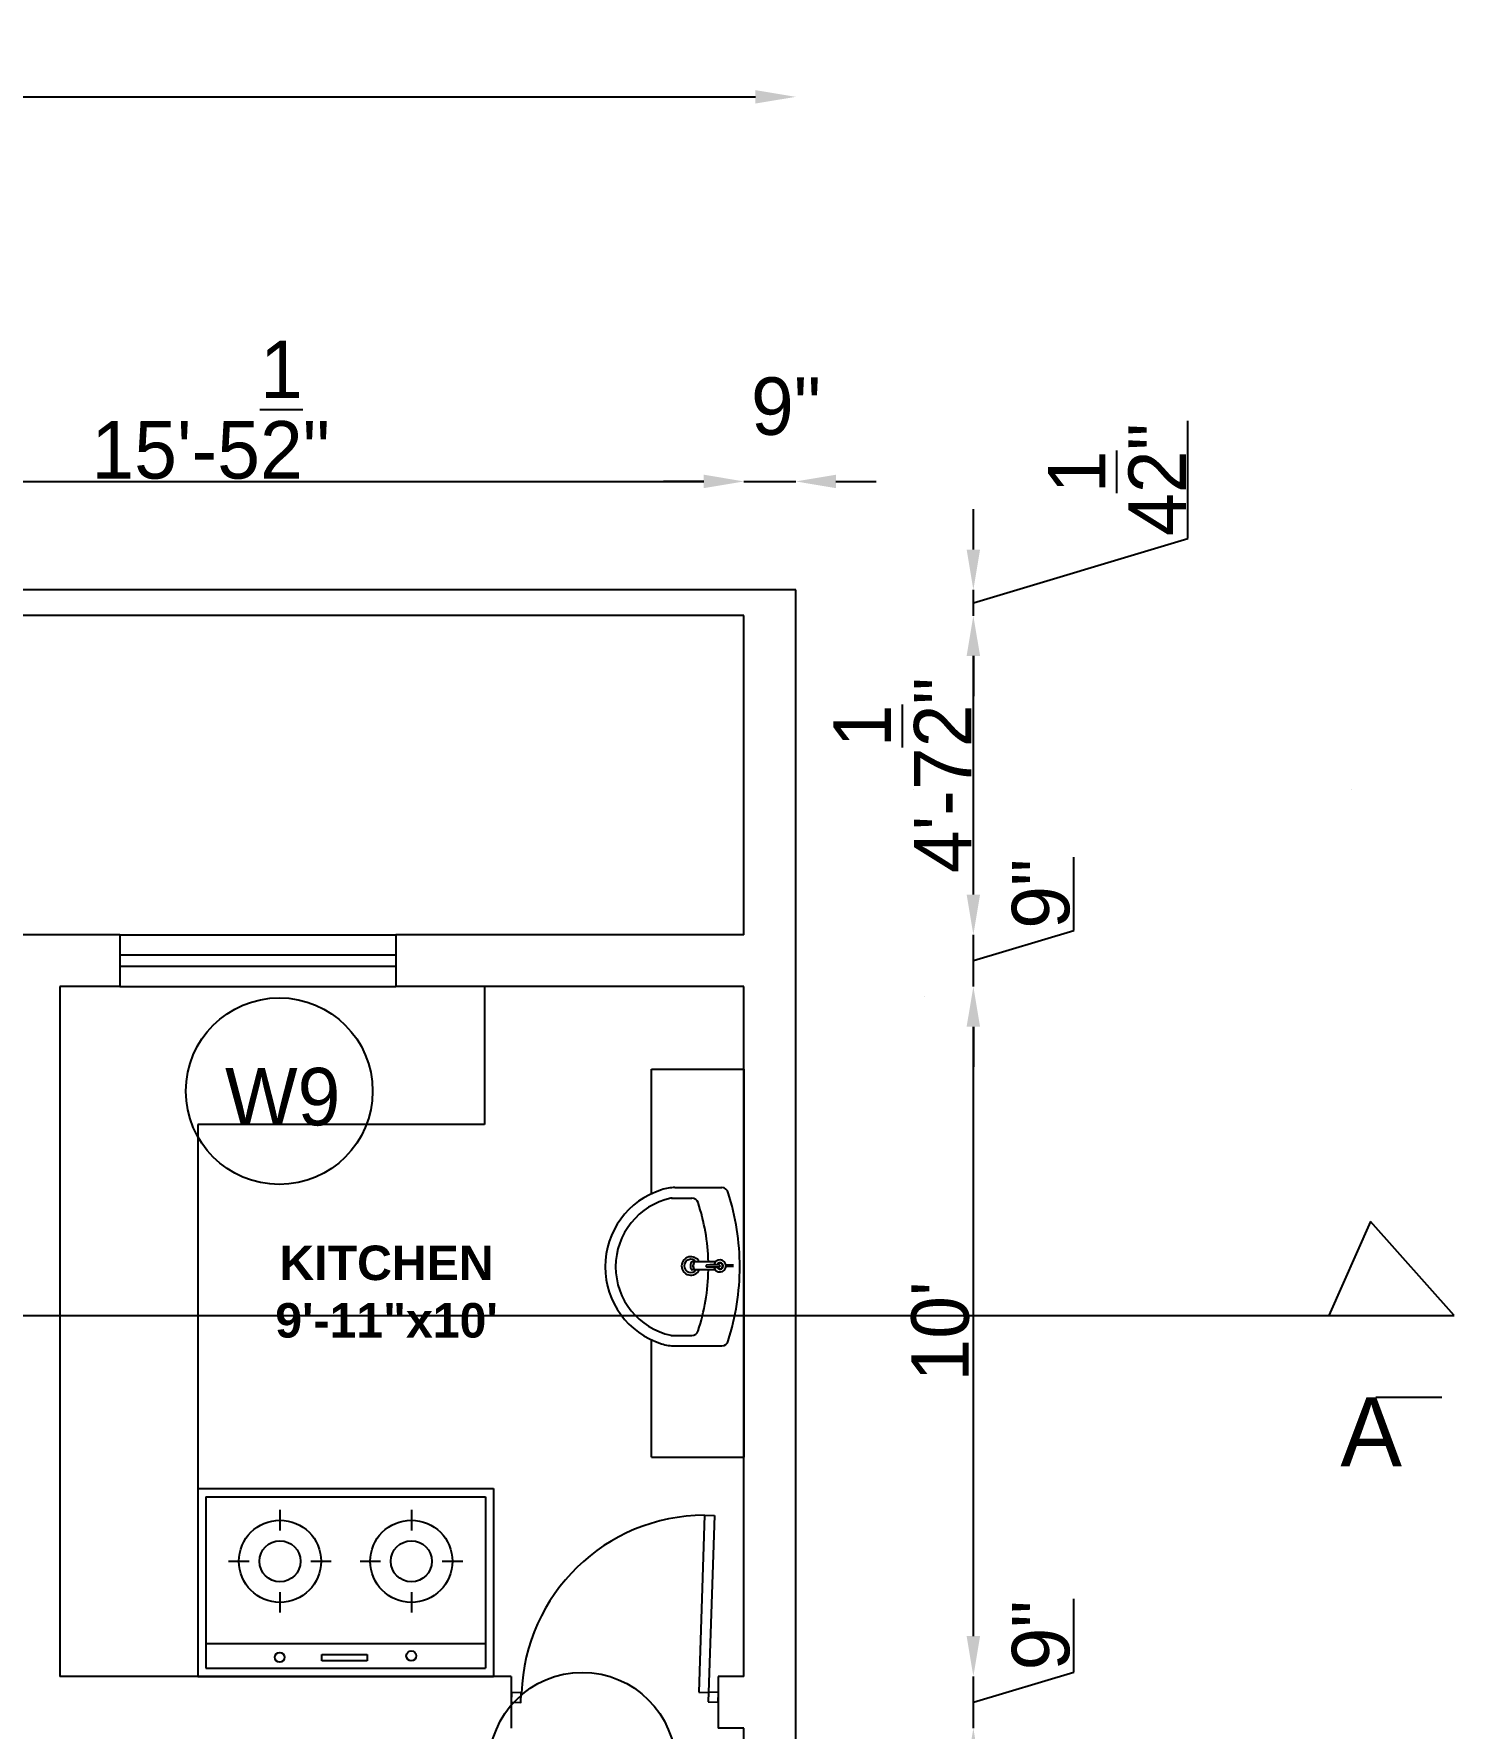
# Model space of a CAD drawing. Header units: millimetres. Extents: x -1636 to 265439, y -57189 to 32701.
# Drawn here: x 545 to 792, y 404.4 to 699.1 of the extents above; entities that cross this region are included whole.
import ezdxf

# ---------------------------------------------------------------- set-up
doc = ezdxf.new("R2010")
doc.units = ezdxf.units.MM
for name, color, linetype in [('Cabniet', 5, 'Continuous'), ('Dimension', 112, 'Continuous'), ('Doors', 1, 'Continuous'), ('Interior Fixture', 222, 'Continuous'), ('Interior wall', 7, 'Continuous'), ('Rechrge pit', 7, 'Continuous'), ('scdulue', 114, 'Continuous'), ('Section', 242, 'Continuous'), ('Text', 170, 'Continuous'), ('Windows', 242, 'Continuous')]:
    doc.layers.add(name, color=color, linetype=linetype)
doc.dimstyles.new('ISO-25', dxfattribs={"dimtxt": 2.5, "dimasz": 2.5, "dimexe": 1.25, "dimexo": 0.625, "dimtad": 1, "dimdec": 1, "dimlunit": 4, "dimtxsty": 'Standard', "dimcen": 2.5, "dimse1": 1, "dimse2": 1, "dimadec": 0, "dimazin": 0, "dimtfac": 1, "dimtdec": 1, "dimtmove": 0, "dimatfit": 3, "dimfxl": 0, "dimarcsym": 0})

# ---------------------------------------------------------------- blocks, each defined once
blk = doc.blocks.new('Doors')
at = {"layer": 'Doors'}
for p, q in [((-566.5, 4098.29), (-566.5, 4062.29)), ((-566.5, 4098.29), (-564.5, 4098.29)), ((-564.5, 4098.29), (-564.5, 4062.29)), ((-564.5, 4098.29), (-564.5, 4098.29)), ((-566.5, 4062.29), (-566.5, 4062.29)), ((-566.5, 4062.29), (-564.5, 4062.29))]:
    blk.add_line(p, q, dxfattribs=at)
for points in [[(-604.59, 4058.99), (-602.59, 4058.99), (-602.59, 4060.99), (-604.59, 4060.99)], [(-564.5, 4060.35), (-562.5, 4060.35), (-562.5, 4062.35), (-564.5, 4062.35)]]:
    blk.add_lwpolyline(points, close=True, dxfattribs=at)
blk.add_arc((-565.14, 4060.92), 37.39, 92.0918, 180, dxfattribs=at)
blk = doc.blocks.new('A$C5F396D78')
for p, q in [((0, 444.5), (699.9, 444.5)), ((0, 444.5), (0, 0)), ((699.9, 444.5), (699.9, 0)), ((19.4, 425), (680.5, 425)), ((19.4, 425), (19.4, 19.4)), ((680.5, 425), (680.5, 19.4)), ((194.5, 393.9), (194.5, 345.2)), ((505.4, 393.9), (505.4, 345.2)), ((72.9, 272.3), (121.6, 272.3)), ((267.4, 272.3), (316, 272.3)), ((383.9, 272.3), (432.5, 272.3)), ((578.4, 272.3), (627, 272.3)), ((194.5, 199.4), (194.5, 150.8)), ((505.4, 199.4), (505.4, 150.8)), ((19.4, 77.8), (680.5, 77.8)), ((293.4, 36.5), (293.4, 51.9)), ((293.4, 51.9), (400.6, 51.9)), ((400.6, 51.9), (400.6, 36.5)), ((19.4, 19.4), (680.5, 19.4)), ((400.6, 36.5), (293.4, 36.5)), ((0, 0), (699.9, 0))]:
    blk.add_line(p, q)
for centre, radius in [((194.5, 272.3), 97.2), ((505.4, 272.3), 97.2), ((194.5, 272.3), 48.6), ((505.4, 272.3), 48.6), ((193.9, 45.1), 11.7), ((505.2, 48.5), 11.7)]:
    blk.add_circle(centre, radius)
blk = doc.blocks.new('A$C26edb58e')
blk.add_blockref('A$C5F396D78', (0, 0))
blk = doc.blocks.new('A$C4278655E')
for p, q in [((0, 0.176), (0, 0.526)), ((0, 0.526), (1.47, 0.526)), ((1.47, 0.176), (1.47, 0.526)), ((0.7432, 0.4862), (0.7432, 0.4579)), ((0.7478, 0.4862), (0.7478, 0.4579)), ((0.4487, 0.2639), (0.4487, 0.442)), ((0.7302, 0.4179), (0.7302, 0.3299)), ((0.7609, 0.4179), (0.7609, 0.3299)), ((1.0487, 0.2639), (1.0487, 0.4415)), ((0.4887, 0.2518), (0.4887, 0.3285)), ((1.0087, 0.2518), (1.0087, 0.3285)), ((0.472, 0.176), (0, 0.176)), ((1.47, 0.176), (1.0253, 0.176))]:
    blk.add_line(p, q)
for centre, radius, start, end in [((0.4737, 0.442), 0.025, 102.10686, 180), ((0.7472, -0.4041), 0.9141, 89.89325, 107.75943), ((0.7455, 0.435), 0.023, 279.48812, 260.51188), ((0.7501, -0.4041), 0.9141, 72.24057, 90.10675), ((1.0237, 0.442), 0.025, 0, 77.89314), ((0.7472, -0.3728), 0.7641, 91.27757, 108.42288), ((0.7455, 0.435), 0.0123, 286.41355, 253.58645), ((0.7455, 0.435), 0.0107, 288.39514, 251.60486), ((1.0518, 0.4085), 0.3101, 175.50816, 184.49184), ((0.7455, 0.4328), 0.00286, 0, 180), ((0.4392, 0.4085), 0.3101, 355.50816, 4.49184), ((0.7501, -0.3728), 0.7641, 71.57712, 89.19135), ((0.5137, 0.3285), 0.025, 108.42288, 180), ((0.7455, 0.325), 0.035, 115.98241, 64.01759), ((0.7455, 0.325), 0.025, 127.83092, 52.16908), ((0.7455, 0.3843), 0.00286, 180, 0), ((0.9837, 0.3285), 0.025, 0, 71.57712), ((0.5987, 0.2639), 0.15, 180, 199.39659), ((0.8987, 0.2639), 0.15, 340.60341, 0), ((0.7487, 0.3055), 0.3055, 197.417, 342.583), ((0.5137, 0.2544), 0.025, 180, 192.26904), ((0.7487, 0.3055), 0.2655, 192.26904, 347.73096), ((0.9837, 0.2544), 0.025, 347.73096, 0)]:
    blk.add_arc(centre, radius, start, end)
for centre in [(0.7455, 0.341), (0.7455, 0.3397), (0.7455, 0.3299)]:
    blk.add_ellipse(centre, major_axis=(0.0153, 0), ratio=0.448066, start_param=3.141593, end_param=6.283185)
blk = doc.blocks.new('A$C1b6c5da0')
at = {"color": 7, "xscale": 1000, "yscale": 1000, "zscale": 1000}
blk.add_blockref('A$C4278655E', (0, 0), dxfattribs=at)
blk = doc.blocks.new('*D32')
at = {"layer": 'Defpoints', "color": 0}
for p in [(-670.17, 4151.81), (-855.67, 4128.46), (-670.17, 4128.46)]:
    blk.add_point(p, dxfattribs=at)
at = {"layer": 'Dimension', "color": 0, "lineweight": -2}
blk.add_line((-848.67, 4151.81), (-677.17, 4151.81), dxfattribs=at)
at = {"layer": 'Dimension', "color": 0}
for points in [[(-848.67, 4152.98), (-848.67, 4150.64), (-855.67, 4151.81)], [(-677.17, 4152.98), (-677.17, 4150.64), (-670.17, 4151.81)]]:
    blk.add_solid(points, dxfattribs=at)
at = {"layer": 'Dimension', "color": 0, "insert": (-762.92, 4164.23), "char_height": 10, "attachment_point": 5}
blk.add_mtext('15\'-5{\\H1x;\\S1/2;}"', dxfattribs=at)
blk = doc.blocks.new('*D33')
at = {"layer": 'Defpoints', "color": 0}
for p in [(-661.17, 4151.81), (-661.17, 4132.96), (-670.17, 4128.46)]:
    blk.add_point(p, dxfattribs=at)
at = {"layer": 'Dimension', "color": 0, "lineweight": -2}
for p, q in [((-677.17, 4151.81), (-684.17, 4151.81)), ((-670.17, 4151.81), (-661.17, 4151.81)), ((-654.17, 4151.81), (-647.17, 4151.81))]:
    blk.add_line(p, q, dxfattribs=at)
at = {"layer": 'Dimension', "color": 0}
for points in [[(-677.17, 4152.98), (-677.17, 4150.64), (-670.17, 4151.81)], [(-654.17, 4152.98), (-654.17, 4150.64), (-661.17, 4151.81)]]:
    blk.add_solid(points, dxfattribs=at)
at = {"layer": 'Dimension', "color": 0, "insert": (-662.86, 4164.84), "char_height": 10, "attachment_point": 5}
blk.add_mtext('9"', dxfattribs=at)
blk = doc.blocks.new('*D36')
at = {"layer": 'Defpoints', "color": 0}
for p in [(-661.17, 4218.7), (-961.17, 4132.96), (-661.17, 4132.96)]:
    blk.add_point(p, dxfattribs=at)
at = {"layer": 'Dimension', "color": 0, "lineweight": -2}
blk.add_line((-954.17, 4218.7), (-668.17, 4218.7), dxfattribs=at)
at = {"layer": 'Dimension', "color": 0}
for points in [[(-954.17, 4219.87), (-954.17, 4217.54), (-961.17, 4218.7)], [(-668.17, 4219.87), (-668.17, 4217.54), (-661.17, 4218.7)]]:
    blk.add_solid(points, dxfattribs=at)
at = {"layer": 'Dimension', "color": 0, "insert": (-811.17, 4224.43), "char_height": 10, "attachment_point": 5}
blk.add_mtext("25'", dxfattribs=at)
blk = doc.blocks.new('*D42')
at = {"layer": 'Defpoints', "color": 0}
for p in [(-670.17, 3934.96), (-630.28, 3934.96), (-671.34, 3805.96)]:
    blk.add_point(p, dxfattribs=at)
at = {"layer": 'Dimension', "color": 0, "lineweight": -2}
blk.add_line((-630.28, 3812.96), (-630.28, 3927.96), dxfattribs=at)
at = {"layer": 'Dimension', "color": 0}
for points in [[(-631.45, 3927.96), (-629.11, 3927.96), (-630.28, 3934.96)], [(-631.45, 3812.96), (-629.11, 3812.96), (-630.28, 3805.96)]]:
    blk.add_solid(points, dxfattribs=at)
at = {"layer": 'Dimension', "color": 0, "insert": (-636.01, 3870.46), "char_height": 10, "attachment_point": 5, "rotation": 90}
blk.add_mtext('10\'-9"', dxfattribs=at)
blk = doc.blocks.new('*D43')
at = {"layer": 'Defpoints', "color": 0}
for p in [(-670.17, 3943.96), (-630.28, 3943.96), (-670.17, 3934.96)]:
    blk.add_point(p, dxfattribs=at)
at = {"layer": 'Dimension', "color": 0, "lineweight": -2}
for p, q in [((-630.28, 3950.96), (-630.28, 3957.96)), ((-612.78, 3944.72), (-612.78, 3957.46)), ((-630.28, 3939.46), (-612.78, 3944.72)), ((-630.28, 3934.96), (-630.28, 3943.96)), ((-630.28, 3934.96), (-630.28, 3943.96)), ((-630.28, 3927.96), (-630.28, 3920.96))]:
    blk.add_line(p, q, dxfattribs=at)
at = {"layer": 'Dimension', "color": 0}
for points in [[(-631.45, 3950.96), (-629.11, 3950.96), (-630.28, 3943.96)], [(-631.45, 3927.96), (-629.11, 3927.96), (-630.28, 3934.96)]]:
    blk.add_solid(points, dxfattribs=at)
at = {"layer": 'Dimension', "color": 0, "insert": (-618.51, 3951.09), "char_height": 10, "attachment_point": 5, "rotation": 90}
blk.add_mtext('9"', dxfattribs=at)
blk = doc.blocks.new('*D44')
at = {"layer": 'Defpoints', "color": 0}
for p in [(-670.17, 4063.96), (-630.28, 4063.96), (-670.17, 3943.96)]:
    blk.add_point(p, dxfattribs=at)
at = {"layer": 'Dimension', "color": 0, "lineweight": -2}
blk.add_line((-630.28, 3950.96), (-630.28, 4056.96), dxfattribs=at)
at = {"layer": 'Dimension', "color": 0}
for points in [[(-631.45, 4056.96), (-629.11, 4056.96), (-630.28, 4063.96)], [(-631.45, 3950.96), (-629.11, 3950.96), (-630.28, 3943.96)]]:
    blk.add_solid(points, dxfattribs=at)
at = {"layer": 'Dimension', "color": 0, "insert": (-636.01, 4003.96), "char_height": 10, "attachment_point": 5, "rotation": 90}
blk.add_mtext("10'", dxfattribs=at)
blk = doc.blocks.new('*D45')
at = {"layer": 'Defpoints', "color": 0}
for p in [(-670.17, 4072.96), (-630.28, 4072.96), (-670.17, 4063.96)]:
    blk.add_point(p, dxfattribs=at)
at = {"layer": 'Dimension', "color": 0, "lineweight": -2}
for p, q in [((-630.28, 4079.96), (-630.28, 4086.96)), ((-612.78, 4073.72), (-612.78, 4086.46)), ((-630.28, 4068.46), (-612.78, 4073.72)), ((-630.28, 4063.96), (-630.28, 4072.96)), ((-630.28, 4063.96), (-630.28, 4072.96)), ((-630.28, 4056.96), (-630.28, 4049.96))]:
    blk.add_line(p, q, dxfattribs=at)
at = {"layer": 'Dimension', "color": 0}
for points in [[(-631.45, 4079.96), (-629.11, 4079.96), (-630.28, 4072.96)], [(-631.45, 4056.96), (-629.11, 4056.96), (-630.28, 4063.96)]]:
    blk.add_solid(points, dxfattribs=at)
at = {"layer": 'Dimension', "color": 0, "insert": (-618.51, 4080.09), "char_height": 10, "attachment_point": 5, "rotation": 90}
blk.add_mtext('9"', dxfattribs=at)
blk = doc.blocks.new('*D46')
at = {"layer": 'Defpoints', "color": 0}
for p in [(-670.17, 4128.46), (-630.28, 4128.46), (-670.17, 4072.96)]:
    blk.add_point(p, dxfattribs=at)
at = {"layer": 'Dimension', "color": 0, "lineweight": -2}
blk.add_line((-630.28, 4079.96), (-630.28, 4121.46), dxfattribs=at)
at = {"layer": 'Dimension', "color": 0}
for points in [[(-631.45, 4121.46), (-629.11, 4121.46), (-630.28, 4128.46)], [(-631.45, 4079.96), (-629.11, 4079.96), (-630.28, 4072.96)]]:
    blk.add_solid(points, dxfattribs=at)
at = {"layer": 'Dimension', "color": 0, "insert": (-642.61, 4100.71), "char_height": 10, "attachment_point": 5, "rotation": 90}
blk.add_mtext('4\'-7{\\H1x;\\S1/2;}"', dxfattribs=at)
blk = doc.blocks.new('*D47')
at = {"layer": 'Defpoints', "color": 0}
for p in [(-661.17, 4132.96), (-630.28, 4132.96), (-670.17, 4128.46)]:
    blk.add_point(p, dxfattribs=at)
at = {"layer": 'Dimension', "color": 0, "lineweight": -2}
for p, q in [((-592.97, 4141.91), (-592.97, 4162.34)), ((-630.28, 4139.96), (-630.28, 4146.96)), ((-630.28, 4130.71), (-592.97, 4141.91)), ((-630.28, 4128.46), (-630.28, 4132.96)), ((-630.28, 4128.46), (-630.28, 4132.96)), ((-630.28, 4121.46), (-630.28, 4114.46))]:
    blk.add_line(p, q, dxfattribs=at)
at = {"layer": 'Dimension', "color": 0}
for points in [[(-631.45, 4139.96), (-629.11, 4139.96), (-630.28, 4132.96)], [(-631.45, 4121.46), (-629.11, 4121.46), (-630.28, 4128.46)]]:
    blk.add_solid(points, dxfattribs=at)
at = {"layer": 'Dimension', "color": 0, "insert": (-605.3, 4152.13), "char_height": 10, "attachment_point": 5, "rotation": 90}
blk.add_mtext('4{\\H1x;\\S1/2;}"', dxfattribs=at)
blk = doc.blocks.new('A$Ca4f4370b')
for p, q in [((619.2, 582.02), (319.2, 582.02)), ((619.2, 102.02), (619.2, 582.02)), ((610.2, 577.52), (424.7, 577.52))]:
    blk.add_line(p, q)
at = {"layer": 'Cabniet'}
for p, q in [((565.04, 513.02), (565.04, 513.02)), ((565.04, 513.02), (565.04, 489.02)), ((565.04, 489.02), (515.2, 489.02)), ((515.2, 489.02), (515.2, 393.02))]:
    blk.add_line(p, q, dxfattribs=at)
at = {"layer": 'Doors'}
for p, q in [((639.68, 547.34), (639.68, 547.34)), ((715.86, 547.34), (715.86, 547.34)), ((641.68, 511.34), (641.68, 511.34))]:
    blk.add_line(p, q, dxfattribs=at)
at = {"layer": 'Interior wall'}
for p, q in [((610.2, 522.02), (610.2, 577.52)), ((501.67, 522.02), (475.65, 522.02)), ((501.67, 522.02), (501.67, 513.02)), ((575.7, 522.02), (549.67, 522.02)), ((549.67, 522.02), (549.67, 513.02)), ((610.2, 522.02), (575.7, 522.02)), ((501.67, 513.02), (491.2, 513.02)), ((491.2, 513.02), (491.2, 393.02)), ((605.7, 513.02), (549.67, 513.02)), ((610.2, 513.02), (605.7, 513.02)), ((610.2, 393.02), (610.2, 513.02)), ((569.7, 393.02), (491.2, 393.02)), ((569.7, 393.02), (569.7, 384.02)), ((610.2, 393.02), (605.7, 393.02)), ((605.7, 393.02), (605.7, 384.02)), ((610.2, 384.02), (605.7, 384.02)), ((610.2, 255.02), (610.2, 384.02))]:
    blk.add_line(p, q, dxfattribs=at)
at = {"layer": 'scdulue'}
for centre in [(529.38, 494.81), (582.08, 377.48)]:
    blk.add_circle(centre, 16.23, dxfattribs=at)
at = {"layer": 'Windows'}
for p, q in [((501.67, 522.02), (549.67, 522.02)), ((501.67, 518.52), (549.67, 518.52)), ((501.67, 516.52), (549.67, 516.52)), ((501.67, 513.02), (549.67, 513.02))]:
    blk.add_line(p, q, dxfattribs=at)
at = {"layer": 'Doors', "xscale": 0.8548660725828963, "yscale": 0.8548660725828963, "zscale": 0.8548660725828963, "rotation": 358.1464432194519}
blk.add_blockref('Doors', (974.04, -3096.28), dxfattribs=at)
at = {"layer": 'Interior Fixture', "xscale": 0.0459194387448447, "yscale": 0.0459194387448447, "zscale": 0.0459194387448447, "rotation": 270}
blk.add_blockref('A$C1b6c5da0', (586.04, 498.64), dxfattribs=at)
at = {"layer": 'Interior Fixture', "xscale": 0.0734950121886337, "yscale": 0.0734950121886337, "zscale": 0.0734950121886337}
blk.add_blockref('A$C26edb58e', (515.2, 393.02), dxfattribs=at)
at = {"layer": 'scdulue', "insert": (519.94, 498.85), "char_height": 10, "attachment_point": 1}
blk.add_mtext_dynamic_manual_height_columns('W9', width=19.8165, gutter_width=12.5, heights=[0], dxfattribs=at)
at = {"layer": 'Text', "insert": (548.03, 459.9), "char_height": 6, "width": 52.0506, "attachment_point": 5}
blk.add_mtext('{\\fArial|b1|i0|c0|p34;KITCHEN\\P9\'-11"x10\'}', dxfattribs=at)
at = {"layer": 'Dimension'}
dim = blk.add_linear_dim(base=(619.2, 667.76), p1=(319.2, 582.02), p2=(619.2, 582.02), dimstyle='ISO-25', dxfattribs=at)
dim.commit()
dim.dimension.update_dxf_attribs({"geometry": '*D36', "text_midpoint": (469.2, 673.49), "insert": (1280.37, -3550.95)})
for base, p1, p2, picture, middle in [((610.2, 600.87), (424.7, 577.52), (610.2, 577.52), '*D32', (517.45, 613.28)), ((619.2, 600.87), (610.2, 577.52), (619.2, 582.02), '*D33', (617.51, 613.89))]:
    dim = blk.add_linear_dim(base=base, p1=p1, p2=p2, dimstyle='ISO-25', override={"dimtmove": 1}, dxfattribs=at)
    dim.commit()
    dim.dimension.update_dxf_attribs({"geometry": picture, "text_midpoint": middle, "insert": (1280.37, -3550.95)})
for base, p1, p2, picture, middle in [((650.09, 582.02), (610.2, 577.52), (619.2, 582.02), '*D47', (675.06, 591.59)), ((650.09, 577.52), (610.2, 522.02), (610.2, 577.52), '*D46', (637.75, 549.77)), ((650.09, 522.02), (610.2, 513.02), (610.2, 522.02), '*D45', (661.86, 523.39)), ((650.09, 513.02), (610.2, 393.02), (610.2, 513.02), '*D44', (644.36, 453.02)), ((650.09, 393.02), (610.2, 384.02), (610.2, 393.02), '*D43', (661.86, 394.39)), ((650.09, 384.02), (609.03, 255.02), (610.2, 384.02), '*D42', (644.36, 319.52))]:
    dim = blk.add_linear_dim(base=base, p1=p1, p2=p2, angle=90, dimstyle='ISO-25', override={"dimtmove": 1}, dxfattribs=at)
    dim.commit()
    dim.dimension.update_dxf_attribs({"geometry": picture, "text_midpoint": middle, "insert": (1280.37, -3550.95)})
blk = doc.blocks.new('224')
at = {"layer": 'Section'}
for p, q in [((777.44, 492.53), (770.17, 476.2)), ((791.97, 476.2), (777.44, 492.53)), ((312.52, 476.2), (791.97, 476.2)), ((778.36, 461.99), (789.83, 461.99))]:
    blk.add_line(p, q, dxfattribs=at)
blk.add_blockref('A$Ca4f4370b', (58.26, 20.42))
at = {"layer": 'Section', "insert": (772.19, 461.99), "char_height": 12, "width": 6.173, "attachment_point": 1}
blk.add_mtext('A', dxfattribs=at)

msp = doc.modelspace()

# ---------------------------------------------------------------- block references
at = {"layer": 'Rechrge pit'}
msp.add_blockref('224', (0, 0), dxfattribs=at)

doc.saveas('drawing.dxf')
